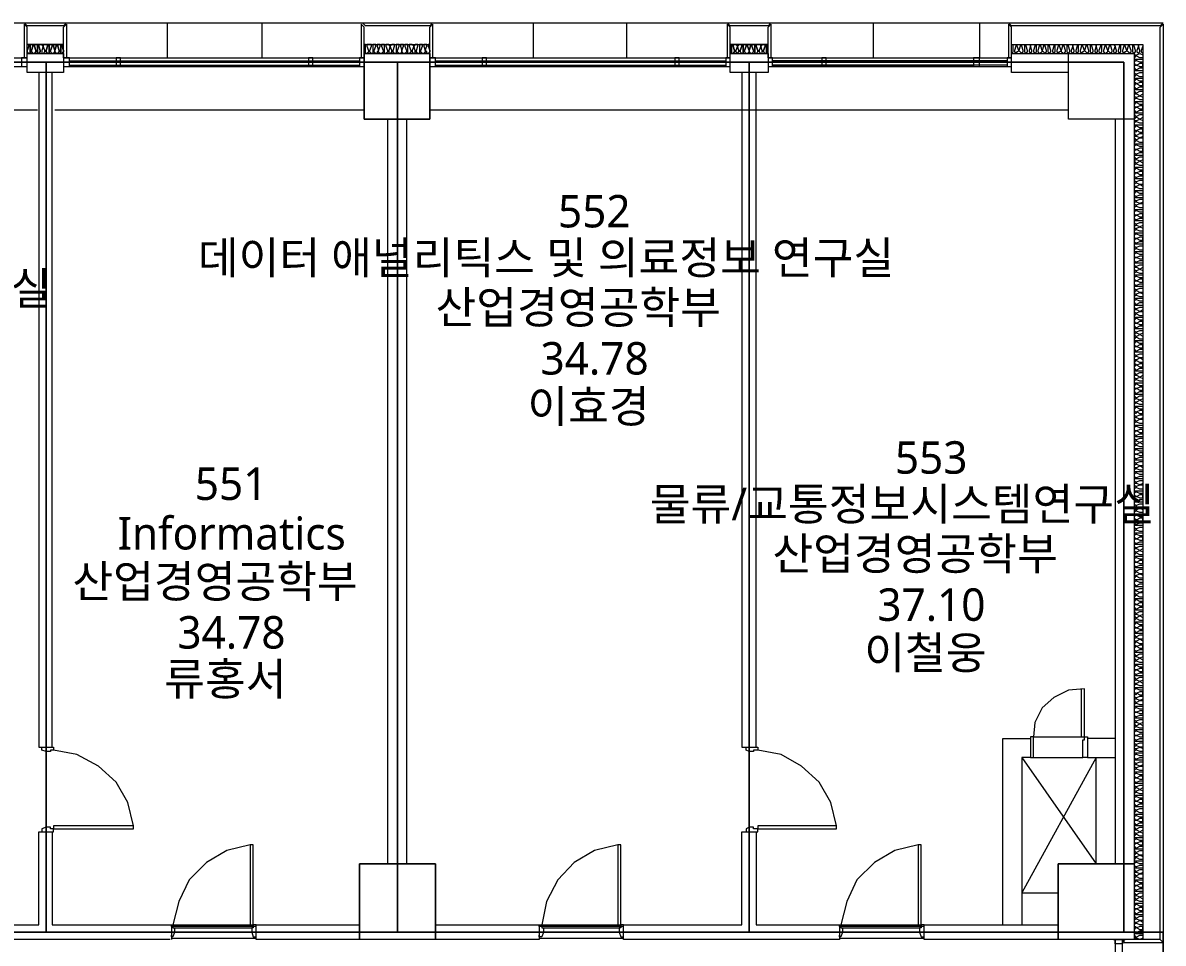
# Model space of a CAD drawing. Header units: millimetres. Extents: x -4048 to 127016, y -1911 to 106724.
# Drawn here: x 97720 to 109883, y 29569 to 39391 of the extents above; entities that cross this region are included whole.
import ezdxf

# ---------------------------------------------------------------- set-up
doc = ezdxf.new("R2010")
doc.units = ezdxf.units.MM
doc.layers.add('PDF_문자', color=7, linetype='Continuous')
doc.layers.add('PDF_형상', color=7, linetype='Continuous')
doc.styles.add('PDF 맑은 고딕', font='malgun.ttf')

msp = doc.modelspace()

# ---------------------------------------------------------------- linework, layer by layer
at = {"layer": 'PDF_형상', "lineweight": 5}
for points in [[(81328, 39391), (108841, 39391)], [(99260, 39391), (99260, 39018)], [(100271, 39391), (100271, 39018)], [(103164, 39391), (103164, 39018)], [(104159, 39391), (104159, 39018)], [(106788, 39391), (106788, 39018)], [(107923, 39391), (107923, 39018)], [(108872, 38862), (108265, 38862), (108265, 39064), (109572, 39064), (109572, 29608), (107332, 29608), (107332, 29764), (108763, 29764)], [(108265, 39158), (109665, 39158), (109665, 29608)], [(108265, 39064), (108281, 39080), (108281, 39095), (108281, 39142), (108281, 39158), (108296, 39158), (108312, 39158), (108312, 39142), (108296, 39095), (108296, 39080), (108312, 39064), (108327, 39080), (108343, 39095), (108327, 39142), (108327, 39158), (108343, 39158), (108359, 39158), (108359, 39142), (108343, 39095), (108359, 39080), (108374, 39064), (108390, 39080), (108390, 39095), (108374, 39142), (108374, 39158), (108390, 39158), (108405, 39158), (108405, 39142), (108405, 39095), (108405, 39080), (108421, 39064), (108436, 39080), (108436, 39095), (108421, 39142), (108421, 39158), (108436, 39158), (108452, 39158), (108467, 39158), (108467, 39142), (108467, 39158), (108483, 39158), (108499, 39158), (108514, 39158), (108514, 39142), (108499, 39095), (108499, 39080), (108514, 39064), (108530, 39080), (108530, 39095), (108530, 39142), (108530, 39158), (108545, 39158), (108561, 39158), (108561, 39142), (108545, 39095), (108545, 39080), (108561, 39064), (108592, 39080), (108592, 39095), (108576, 39142), (108576, 39158), (108592, 39158), (108607, 39158), (108607, 39142), (108592, 39095), (108607, 39080), (108623, 39064), (108638, 39080), (108638, 39095), (108623, 39142), (108623, 39158), (108638, 39158), (108654, 39158), (108654, 39142), (108654, 39095), (108654, 39080), (108670, 39064), (108685, 39080), (108685, 39095), (108670, 39142), (108670, 39158), (108685, 39158), (108701, 39158), (108716, 39158), (108716, 39142), (108701, 39095), (108701, 39080), (108716, 39064), (108732, 39080), (108732, 39095), (108732, 39142), (108732, 39158), (108747, 39158), (108763, 39158), (108763, 39142), (108747, 39095), (108747, 39080), (108763, 39064), (108778, 39080), (108794, 39095), (108778, 39142), (108778, 39158), (108794, 39158), (108810, 39158), (108810, 39142), (108794, 39095), (108794, 39080), (108825, 39064), (108841, 39080), (108841, 39095), (108825, 39142), (108825, 39158), (108841, 39158), (108856, 39158), (108856, 39142), (108856, 39095), (108856, 39080), (108872, 39064), (108887, 39080), (108887, 39095), (108872, 39142), (108872, 39158), (108887, 39158), (108903, 39158), (108918, 39158), (108918, 39142), (108918, 39158), (108934, 39158), (108950, 39158), (108965, 39158), (108965, 39142), (108950, 39095), (108950, 39080), (108965, 39064), (108981, 39080), (108981, 39095), (108981, 39142), (108981, 39158), (108996, 39158), (109012, 39158), (109012, 39142), (108996, 39095), (108996, 39080), (109012, 39064), (109027, 39080), (109043, 39095), (109027, 39142), (109027, 39158), (109043, 39158), (109058, 39158), (109058, 39142), (109043, 39095), (109058, 39080), (109074, 39064), (109090, 39080), (109090, 39095), (109074, 39142), (109074, 39158), (109090, 39158), (109105, 39158), (109105, 39142), (109105, 39095), (109105, 39080), (109121, 39064), (109136, 39080), (109136, 39095), (109121, 39142), (109121, 39158), (109136, 39158), (109152, 39158), (109167, 39158), (109167, 39142), (109167, 39158), (109183, 39158), (109198, 39158), (109214, 39158), (109214, 39142), (109198, 39095), (109198, 39080), (109214, 39064), (109229, 39080), (109229, 39095), (109229, 39142), (109229, 39158), (109245, 39158), (109261, 39158), (109261, 39142), (109245, 39095), (109245, 39080), (109261, 39064), (109292, 39080), (109292, 39095), (109276, 39142), (109276, 39158), (109292, 39158), (109307, 39158), (109307, 39142), (109292, 39095), (109307, 39080), (109323, 39064), (109338, 39080), (109338, 39095), (109323, 39142), (109323, 39158), (109338, 39158), (109354, 39158), (109369, 39142), (109369, 39158), (109385, 39158), (109401, 39158), (109416, 39158), (109416, 39142), (109401, 39095), (109401, 39080), (109416, 39064), (109432, 39080), (109432, 39095), (109432, 39142), (109432, 39158), (109447, 39158), (109463, 39158), (109463, 39142), (109447, 39095), (109447, 39080), (109463, 39064), (109478, 39080), (109494, 39095), (109478, 39142), (109478, 39158), (109494, 39158), (109509, 39158), (109509, 39142), (109494, 39095), (109509, 39080), (109525, 39064), (109541, 39080), (109541, 39095), (109525, 39142), (109525, 39158), (109541, 39158), (109556, 39158), (109556, 39142), (109556, 39095), (109556, 39080), (109572, 39064), (109587, 39080), (109587, 39095), (109572, 39142), (109572, 39158), (109587, 39158), (109603, 39158), (109618, 39158), (109618, 39142), (109618, 39158), (109634, 39158), (109649, 39158), (109665, 39158), (109665, 39142), (109649, 39095), (109649, 39080), (109665, 39064)], [(109572, 39064), (109572, 39049), (109603, 39049), (109634, 39064), (109665, 39049), (109665, 39033), (109665, 39018), (109634, 39018), (109603, 39033), (109587, 39033), (109572, 39018), (109572, 39002), (109587, 39002), (109603, 39002), (109634, 39002), (109665, 39002), (109665, 38986), (109665, 38971), (109634, 38971), (109603, 38986), (109587, 38986), (109572, 38971), (109572, 38955), (109587, 38940), (109603, 38940), (109587, 38940), (109572, 38924), (109572, 38909), (109587, 38893), (109603, 38893), (109634, 38909), (109665, 38909), (109665, 38893), (109665, 38878), (109634, 38878), (109603, 38878), (109587, 38878), (109572, 38878), (109572, 38862), (109587, 38846), (109603, 38846), (109634, 38862), (109665, 38862), (109665, 38846), (109665, 38815), (109634, 38815), (109603, 38831), (109587, 38831), (109572, 38815), (109572, 38800), (109587, 38800), (109603, 38800), (109634, 38800), (109665, 38800), (109665, 38784), (109665, 38769), (109634, 38769), (109603, 38784), (109587, 38784), (109572, 38769), (109572, 38753), (109587, 38753), (109603, 38738), (109587, 38738), (109572, 38722), (109572, 38706), (109587, 38691), (109603, 38691), (109634, 38706), (109665, 38706), (109665, 38691), (109665, 38675), (109634, 38675), (109603, 38675), (109587, 38675), (109572, 38675), (109572, 38660), (109587, 38644), (109603, 38644), (109634, 38660), (109665, 38660), (109665, 38644), (109665, 38629), (109634, 38613), (109603, 38629), (109587, 38629), (109572, 38629), (109572, 38613), (109587, 38598), (109603, 38598), (109634, 38613), (109665, 38598), (109665, 38582), (109665, 38567), (109634, 38567), (109603, 38582), (109587, 38582), (109572, 38567), (109572, 38551), (109587, 38551), (109603, 38551), (109634, 38551), (109665, 38551), (109665, 38535), (109665, 38520), (109634, 38520), (109603, 38535), (109587, 38535), (109572, 38520), (109572, 38504), (109587, 38489), (109603, 38489), (109587, 38489), (109572, 38473), (109572, 38458), (109587, 38442), (109603, 38442), (109634, 38458), (109665, 38458), (109665, 38442), (109665, 38427), (109634, 38427), (109603, 38427), (109587, 38427), (109572, 38427), (109572, 38411), (109587, 38395), (109603, 38395), (109634, 38411), (109665, 38411), (109665, 38395), (109665, 38380), (109634, 38364), (109603, 38380), (109587, 38380), (109572, 38364), (109572, 38349), (109587, 38349), (109603, 38349), (109634, 38364), (109665, 38349), (109665, 38333), (109665, 38318), (109634, 38318), (109603, 38333), (109587, 38333), (109572, 38318), (109572, 38302), (109587, 38302), (109603, 38302), (109634, 38302), (109665, 38302), (109665, 38287), (109665, 38271), (109634, 38271), (109603, 38287), (109587, 38287), (109572, 38271), (109572, 38255), (109587, 38240), (109603, 38240), (109587, 38224), (109572, 38224), (109572, 38209), (109587, 38193), (109603, 38193), (109634, 38209), (109665, 38209), (109665, 38193), (109665, 38178), (109634, 38162), (109603, 38178), (109587, 38178), (109572, 38178), (109572, 38162), (109587, 38147), (109603, 38147), (109634, 38162), (109665, 38162), (109665, 38131), (109665, 38115), (109634, 38115), (109603, 38131), (109587, 38131), (109572, 38115), (109572, 38100), (109587, 38100), (109603, 38100), (109634, 38100), (109665, 38100), (109665, 38084), (109665, 38069), (109634, 38069), (109603, 38084), (109587, 38084), (109572, 38069), (109572, 38053), (109587, 38038), (109603, 38038), (109587, 38038), (109572, 38022), (109572, 38007), (109587, 37991), (109603, 37991), (109634, 38007), (109665, 38007), (109665, 37991), (109665, 37976), (109634, 37976), (109603, 37976), (109587, 37976), (109572, 37976), (109572, 37960), (109587, 37944), (109603, 37944), (109634, 37960), (109665, 37960), (109665, 37944), (109665, 37929), (109634, 37913), (109603, 37929), (109587, 37929), (109572, 37913), (109587, 37898), (109603, 37898), (109634, 37913), (109665, 37898), (109665, 37882), (109665, 37867), (109634, 37867), (109603, 37882), (109587, 37882), (109572, 37867), (109572, 37851), (109587, 37851), (109603, 37851), (109634, 37851), (109665, 37851), (109665, 37836), (109665, 37820), (109634, 37820), (109603, 37836), (109587, 37836), (109572, 37820), (109572, 37804), (109587, 37789), (109603, 37789), (109587, 37789), (109572, 37773), (109572, 37758), (109587, 37742), (109603, 37742), (109634, 37758), (109665, 37758), (109665, 37742), (109665, 37727), (109634, 37727), (109603, 37727), (109587, 37727), (109572, 37727), (109572, 37711), (109587, 37696), (109603, 37696), (109634, 37711), (109665, 37711), (109665, 37696), (109665, 37664), (109634, 37664), (109603, 37680), (109587, 37680), (109572, 37664), (109572, 37649), (109587, 37649), (109603, 37649), (109634, 37664), (109665, 37649), (109665, 37633), (109665, 37618), (109634, 37618), (109603, 37633), (109587, 37633), (109572, 37618), (109572, 37602), (109587, 37602), (109603, 37602), (109634, 37602), (109665, 37602), (109665, 37587), (109665, 37571), (109634, 37571), (109603, 37587), (109587, 37587), (109572, 37571), (109572, 37556), (109587, 37540), (109603, 37540), (109634, 37556), (109665, 37556), (109665, 37540), (109665, 37524), (109634, 37524), (109603, 37524), (109587, 37524), (109572, 37524), (109572, 37509), (109587, 37493), (109603, 37493), (109634, 37509), (109665, 37509), (109665, 37493), (109665, 37478), (109634, 37462), (109603, 37478), (109587, 37478), (109572, 37478), (109572, 37462), (109587, 37447), (109603, 37447), (109634, 37462), (109665, 37462), (109665, 37431), (109665, 37416), (109634, 37416), (109603, 37431), (109587, 37431), (109572, 37416), (109572, 37400), (109587, 37400), (109603, 37400), (109634, 37400), (109665, 37400), (109665, 37385), (109665, 37369), (109634, 37369), (109603, 37385), (109587, 37385), (109572, 37369), (109572, 37353), (109587, 37338), (109603, 37338), (109587, 37338), (109572, 37322), (109572, 37307), (109587, 37291), (109603, 37291), (109634, 37307), (109665, 37307), (109665, 37291), (109665, 37276), (109634, 37276), (109603, 37276), (109587, 37276), (109572, 37276), (109572, 37260), (109587, 37245), (109603, 37245), (109634, 37260), (109665, 37260), (109665, 37245), (109665, 37229), (109634, 37213), (109603, 37229), (109587, 37229), (109572, 37213), (109572, 37198), (109587, 37198), (109603, 37198), (109634, 37213), (109665, 37198), (109665, 37182), (109665, 37167), (109634, 37167), (109603, 37182), (109587, 37182), (109572, 37167), (109572, 37151), (109587, 37151), (109603, 37151), (109634, 37151), (109665, 37151), (109665, 37136), (109665, 37120), (109634, 37120), (109603, 37136), (109587, 37136), (109572, 37120), (109572, 37105), (109587, 37089), (109603, 37089), (109587, 37089), (109572, 37073), (109572, 37058), (109587, 37042), (109603, 37042), (109634, 37058), (109665, 37058), (109665, 37042), (109665, 37027), (109634, 37027), (109603, 37027), (109587, 37027), (109572, 37027), (109572, 37011), (109587, 36996), (109603, 36996), (109634, 37011), (109665, 37011), (109665, 36980), (109665, 36965), (109634, 36965), (109603, 36980), (109587, 36980), (109572, 36965), (109572, 36949), (109587, 36949), (109603, 36949), (109634, 36949), (109665, 36949), (109665, 36933), (109665, 36918), (109634, 36918), (109603, 36933), (109587, 36933), (109572, 36918), (109572, 36902), (109587, 36887), (109603, 36887), (109587, 36887), (109572, 36871), (109572, 36856), (109587, 36840), (109603, 36840), (109634, 36856), (109665, 36856), (109665, 36840), (109665, 36825), (109634, 36825), (109603, 36825), (109587, 36825), (109572, 36825), (109572, 36809), (109587, 36794), (109603, 36794), (109634, 36809), (109665, 36809), (109665, 36794), (109665, 36778), (109634, 36762), (109603, 36778), (109587, 36778), (109572, 36778), (109572, 36762), (109587, 36747), (109603, 36747), (109634, 36762), (109665, 36747), (109665, 36731), (109665, 36716), (109634, 36716), (109603, 36731), (109587, 36731), (109572, 36716), (109572, 36700), (109587, 36700), (109603, 36700), (109634, 36700), (109665, 36700), (109665, 36685), (109665, 36669), (109634, 36669), (109603, 36685), (109587, 36685), (109572, 36669), (109572, 36654), (109587, 36638), (109603, 36638), (109587, 36638), (109572, 36622), (109572, 36607), (109587, 36591), (109603, 36591), (109634, 36607), (109665, 36607), (109665, 36591), (109665, 36576), (109634, 36576), (109603, 36576), (109587, 36576), (109572, 36576), (109572, 36560), (109587, 36545), (109603, 36545), (109634, 36560), (109665, 36560), (109665, 36545), (109665, 36514), (109634, 36514), (109603, 36529), (109587, 36529), (109572, 36514), (109572, 36498), (109587, 36498), (109603, 36498), (109634, 36514), (109665, 36498), (109665, 36482), (109665, 36467), (109634, 36467), (109603, 36482), (109587, 36482), (109572, 36467), (109572, 36451), (109587, 36451), (109603, 36451), (109634, 36451), (109665, 36451), (109665, 36436), (109665, 36420), (109634, 36420), (109603, 36436), (109587, 36436), (109572, 36420), (109572, 36405), (109587, 36389), (109603, 36389), (109634, 36405), (109665, 36405), (109665, 36389), (109665, 36374), (109634, 36374), (109603, 36374), (109587, 36374), (109572, 36374), (109572, 36358), (109587, 36342), (109603, 36342), (109634, 36358), (109665, 36358), (109665, 36342), (109665, 36327), (109634, 36311), (109603, 36327), (109587, 36327), (109572, 36327), (109572, 36311), (109587, 36296), (109603, 36296), (109634, 36311), (109665, 36311), (109665, 36280), (109665, 36265), (109634, 36265), (109603, 36280), (109587, 36280), (109572, 36265), (109572, 36249), (109587, 36249), (109603, 36249), (109634, 36249), (109665, 36249), (109665, 36234), (109665, 36218), (109634, 36218), (109603, 36234), (109587, 36234), (109572, 36218), (109572, 36202), (109587, 36187), (109603, 36187), (109587, 36187), (109572, 36171), (109572, 36156), (109587, 36140), (109603, 36140), (109634, 36156), (109665, 36156), (109665, 36140), (109665, 36125), (109634, 36125), (109603, 36125), (109587, 36125), (109572, 36125), (109572, 36109), (109587, 36094), (109603, 36094), (109634, 36109), (109665, 36109), (109665, 36094), (109665, 36078), (109634, 36063), (109603, 36078), (109587, 36078), (109572, 36063), (109587, 36047), (109603, 36047), (109634, 36063), (109665, 36047), (109665, 36031), (109665, 36016), (109634, 36016), (109603, 36031), (109587, 36031), (109572, 36016), (109572, 36000), (109587, 36000), (109603, 36000), (109634, 36000), (109665, 36000), (109665, 35985), (109665, 35969), (109634, 35969), (109603, 35985), (109587, 35985), (109572, 35969), (109572, 35954), (109587, 35938), (109603, 35938), (109587, 35938), (109572, 35923), (109572, 35907), (109587, 35891), (109603, 35891), (109634, 35907), (109665, 35907), (109665, 35891), (109665, 35876), (109634, 35876), (109603, 35876), (109587, 35876), (109572, 35876), (109572, 35860), (109587, 35845), (109603, 35845), (109634, 35860), (109665, 35860), (109665, 35845), (109665, 35814), (109634, 35814), (109603, 35829), (109587, 35829), (109572, 35814), (109572, 35798), (109587, 35798), (109603, 35798), (109634, 35814), (109665, 35798), (109665, 35783), (109665, 35767), (109634, 35767), (109603, 35783), (109587, 35783), (109572, 35767), (109572, 35751), (109587, 35751), (109603, 35736), (109587, 35736), (109572, 35720), (109572, 35705), (109587, 35689), (109603, 35689), (109634, 35705), (109665, 35705), (109665, 35689), (109665, 35674), (109634, 35674), (109603, 35674), (109587, 35674), (109572, 35674), (109572, 35658), (109587, 35643), (109603, 35643), (109634, 35658), (109665, 35658), (109665, 35643), (109665, 35627), (109634, 35611), (109603, 35627), (109587, 35627), (109572, 35627), (109572, 35611), (109587, 35596), (109603, 35596), (109634, 35611), (109665, 35596), (109665, 35580), (109665, 35565), (109634, 35565), (109603, 35580), (109587, 35580), (109572, 35565), (109572, 35549), (109587, 35549), (109603, 35549), (109634, 35549), (109665, 35549), (109665, 35534), (109665, 35518), (109634, 35518), (109603, 35534), (109587, 35534), (109572, 35518), (109572, 35503), (109587, 35487), (109603, 35487), (109587, 35487), (109572, 35472), (109572, 35456), (109587, 35440), (109603, 35440), (109634, 35456), (109665, 35456), (109665, 35440), (109665, 35425), (109634, 35425), (109603, 35425), (109587, 35425), (109572, 35425), (109572, 35409), (109587, 35394), (109603, 35394), (109634, 35409), (109665, 35409), (109665, 35394), (109665, 35378), (109634, 35363), (109603, 35378), (109587, 35378), (109572, 35363), (109572, 35347), (109587, 35347), (109603, 35347), (109634, 35363), (109665, 35347), (109665, 35332), (109665, 35316), (109634, 35316), (109603, 35332), (109587, 35332), (109572, 35316), (109572, 35300), (109587, 35300), (109603, 35300), (109634, 35300), (109665, 35300), (109665, 35285), (109665, 35269), (109634, 35269), (109603, 35285), (109587, 35285), (109572, 35269), (109572, 35254), (109587, 35238), (109603, 35238), (109587, 35223), (109572, 35223), (109572, 35207), (109587, 35192), (109603, 35192), (109634, 35207), (109665, 35207), (109665, 35192), (109665, 35176), (109634, 35160), (109603, 35176), (109587, 35176), (109572, 35176), (109572, 35160), (109587, 35145), (109603, 35145), (109634, 35160), (109665, 35160), (109665, 35129), (109665, 35114), (109634, 35114), (109603, 35129), (109587, 35129), (109572, 35114), (109572, 35098), (109587, 35098), (109603, 35098), (109634, 35098), (109665, 35098), (109665, 35083), (109665, 35067), (109634, 35067), (109603, 35083), (109587, 35083), (109572, 35067), (109572, 35052), (109587, 35036), (109603, 35036), (109587, 35036), (109572, 35020), (109572, 35005), (109587, 34989), (109603, 34989), (109634, 35005), (109665, 35005), (109665, 34989), (109665, 34974), (109634, 34974), (109603, 34974), (109587, 34974), (109572, 34974), (109572, 34958), (109587, 34943), (109603, 34943), (109634, 34958), (109665, 34958), (109665, 34943), (109665, 34927), (109634, 34912), (109603, 34927), (109587, 34927), (109572, 34912), (109587, 34896), (109603, 34896), (109634, 34912), (109665, 34896), (109665, 34881), (109665, 34865), (109634, 34865), (109603, 34881), (109587, 34881), (109572, 34865), (109572, 34849), (109587, 34849), (109603, 34849), (109634, 34849), (109665, 34849), (109665, 34834), (109665, 34818), (109634, 34818), (109603, 34834), (109587, 34834), (109572, 34818), (109572, 34803), (109587, 34787), (109603, 34787), (109587, 34787), (109572, 34772), (109572, 34756), (109587, 34741), (109603, 34741), (109634, 34756), (109665, 34756), (109665, 34741), (109665, 34725), (109634, 34725), (109603, 34725), (109587, 34725), (109572, 34725), (109572, 34709), (109587, 34694), (109603, 34694), (109634, 34709), (109665, 34709), (109665, 34694), (109665, 34663), (109634, 34663), (109603, 34678), (109587, 34678), (109572, 34663), (109572, 34647), (109587, 34647), (109603, 34647), (109634, 34663), (109665, 34647), (109665, 34632), (109665, 34616), (109634, 34616), (109603, 34632), (109587, 34632), (109572, 34616), (109572, 34601), (109587, 34601), (109603, 34601), (109634, 34601), (109665, 34601), (109665, 34585), (109665, 34569), (109634, 34569), (109603, 34585), (109587, 34585), (109572, 34569), (109572, 34554), (109587, 34538), (109603, 34538), (109634, 34554), (109665, 34554), (109665, 34538), (109665, 34523), (109634, 34523), (109603, 34523), (109587, 34523), (109572, 34523), (109572, 34507), (109587, 34492), (109603, 34492), (109634, 34507), (109665, 34507), (109665, 34492), (109665, 34476), (109634, 34461), (109603, 34476), (109587, 34476), (109572, 34476), (109572, 34461), (109587, 34445), (109603, 34445), (109634, 34461), (109665, 34461), (109665, 34429), (109665, 34414), (109634, 34414), (109603, 34429), (109587, 34429), (109572, 34414), (109572, 34398), (109587, 34398), (109603, 34398), (109634, 34398), (109665, 34398), (109665, 34383), (109665, 34367), (109634, 34367), (109603, 34383), (109587, 34383), (109572, 34367), (109572, 34352), (109587, 34336), (109603, 34336), (109587, 34336), (109572, 34321), (109572, 34305), (109587, 34290), (109603, 34290), (109634, 34305), (109665, 34305), (109665, 34290), (109665, 34274), (109634, 34274), (109603, 34274), (109587, 34274), (109572, 34274), (109572, 34258), (109587, 34243), (109603, 34243), (109634, 34258), (109665, 34258), (109665, 34243), (109665, 34227), (109634, 34212), (109603, 34227), (109587, 34227), (109572, 34212), (109572, 34196), (109587, 34196), (109603, 34196), (109634, 34212), (109665, 34196), (109665, 34181), (109665, 34165), (109634, 34165), (109603, 34181), (109587, 34181), (109572, 34165), (109572, 34150), (109587, 34150), (109603, 34150), (109634, 34150), (109665, 34150), (109665, 34134), (109665, 34118), (109634, 34118), (109603, 34134), (109587, 34134), (109572, 34118), (109572, 34103), (109587, 34087), (109603, 34087), (109587, 34087), (109572, 34072), (109572, 34056), (109587, 34041), (109603, 34041), (109634, 34056), (109665, 34056), (109665, 34041), (109665, 34025), (109634, 34025), (109603, 34025), (109587, 34025), (109572, 34025), (109572, 34010), (109587, 33994), (109603, 33994), (109634, 34010), (109665, 34010), (109665, 33994), (109665, 33963), (109634, 33963), (109603, 33978), (109587, 33978), (109572, 33963), (109572, 33947), (109587, 33947), (109603, 33947), (109634, 33947), (109665, 33947), (109665, 33932), (109665, 33916), (109634, 33916), (109603, 33932), (109587, 33932), (109572, 33916), (109572, 33901), (109587, 33885), (109603, 33885), (109587, 33885), (109572, 33870), (109572, 33854), (109587, 33838), (109603, 33838), (109634, 33854), (109665, 33854), (109665, 33838), (109665, 33823), (109634, 33823), (109603, 33823), (109587, 33823), (109572, 33823), (109572, 33807), (109587, 33792), (109603, 33792), (109634, 33807), (109665, 33807), (109665, 33792), (109665, 33776), (109634, 33761), (109603, 33776), (109587, 33776), (109572, 33776), (109572, 33761), (109587, 33745), (109603, 33745), (109634, 33761), (109665, 33745), (109665, 33730), (109665, 33714), (109634, 33714), (109603, 33730), (109587, 33730), (109572, 33714), (109572, 33699), (109587, 33699), (109603, 33699), (109634, 33699), (109665, 33699), (109665, 33683), (109665, 33667), (109634, 33667), (109603, 33683), (109587, 33683), (109572, 33667), (109572, 33652), (109587, 33636), (109603, 33636), (109587, 33636), (109572, 33621), (109572, 33605), (109587, 33590), (109603, 33590), (109634, 33605), (109665, 33605), (109665, 33590), (109665, 33574), (109634, 33574), (109603, 33574), (109587, 33574), (109572, 33574), (109572, 33559), (109587, 33543), (109603, 33543), (109634, 33559), (109665, 33559), (109665, 33543), (109665, 33512), (109634, 33512), (109603, 33527), (109587, 33527), (109572, 33512), (109572, 33496), (109587, 33496), (109603, 33496), (109634, 33512), (109665, 33496), (109665, 33481), (109665, 33465), (109634, 33465), (109603, 33481), (109587, 33481), (109572, 33465), (109572, 33450), (109587, 33450), (109603, 33450), (109634, 33450), (109665, 33450), (109665, 33434), (109665, 33419), (109634, 33419), (109603, 33434), (109587, 33434), (109572, 33419), (109572, 33403), (109587, 33387), (109603, 33387), (109634, 33403), (109665, 33403), (109665, 33387), (109665, 33372), (109634, 33372), (109603, 33372), (109587, 33372), (109572, 33372), (109572, 33356), (109587, 33341), (109603, 33341), (109634, 33356), (109665, 33356), (109665, 33341), (109665, 33325), (109634, 33310), (109603, 33325), (109587, 33325), (109572, 33325), (109572, 33310), (109587, 33294), (109603, 33294), (109634, 33310), (109665, 33310), (109665, 33279), (109665, 33263), (109634, 33263), (109603, 33279), (109587, 33279), (109572, 33263), (109572, 33247), (109587, 33247), (109603, 33247), (109634, 33247), (109665, 33247), (109665, 33232), (109665, 33216), (109634, 33216), (109603, 33232), (109587, 33232), (109572, 33216), (109572, 33201), (109587, 33185), (109603, 33185), (109587, 33185), (109572, 33170), (109572, 33154), (109587, 33139), (109603, 33139), (109634, 33154), (109665, 33154), (109665, 33139), (109665, 33123), (109634, 33123), (109603, 33123), (109587, 33123), (109572, 33123), (109572, 33108), (109587, 33092), (109603, 33092), (109634, 33108), (109665, 33108), (109665, 33092), (109665, 33076), (109634, 33061), (109603, 33076), (109587, 33076), (109572, 33061), (109587, 33045), (109603, 33045), (109634, 33061), (109665, 33045), (109665, 33030), (109665, 33014), (109634, 33014), (109603, 33030), (109587, 33030), (109572, 33014), (109572, 32999), (109587, 32999), (109603, 32999), (109634, 32999), (109665, 32999), (109665, 32983), (109665, 32968), (109634, 32968), (109603, 32983), (109587, 32983), (109572, 32968), (109572, 32952), (109587, 32936), (109603, 32936), (109587, 32936), (109572, 32921), (109572, 32905), (109587, 32890), (109603, 32890), (109634, 32905), (109665, 32905), (109665, 32890), (109665, 32874), (109634, 32874), (109603, 32874), (109587, 32874), (109572, 32874), (109572, 32859), (109587, 32843), (109603, 32843), (109634, 32859), (109665, 32859), (109665, 32843), (109665, 32812), (109634, 32812), (109603, 32828), (109587, 32828), (109572, 32812), (109572, 32796), (109587, 32796), (109603, 32796), (109634, 32812), (109665, 32796), (109665, 32781), (109665, 32765), (109634, 32765), (109603, 32781), (109587, 32781), (109572, 32765), (109572, 32750), (109587, 32750), (109603, 32734), (109587, 32734), (109572, 32719), (109572, 32703), (109587, 32688), (109603, 32688), (109634, 32703), (109665, 32703), (109665, 32688), (109665, 32672), (109634, 32672), (109603, 32672), (109587, 32672), (109572, 32672), (109572, 32656), (109587, 32641), (109603, 32641), (109634, 32656), (109665, 32656), (109665, 32641), (109665, 32625), (109634, 32610), (109603, 32625), (109587, 32625), (109572, 32625), (109572, 32610), (109587, 32594), (109603, 32594), (109634, 32610), (109665, 32594), (109665, 32579), (109665, 32563), (109634, 32563), (109603, 32579), (109587, 32579), (109572, 32563), (109572, 32548), (109587, 32548), (109603, 32548), (109634, 32548), (109665, 32548), (109665, 32532), (109665, 32516), (109634, 32516), (109603, 32532), (109587, 32532), (109572, 32516), (109572, 32501), (109587, 32485), (109603, 32485), (109587, 32485), (109572, 32470), (109572, 32454), (109587, 32439), (109603, 32439), (109634, 32454), (109665, 32454), (109665, 32439), (109665, 32423), (109634, 32423), (109603, 32423), (109587, 32423), (109572, 32423), (109572, 32408), (109587, 32392), (109603, 32392), (109634, 32408), (109665, 32408), (109665, 32392), (109665, 32377), (109634, 32361), (109603, 32377), (109587, 32377), (109572, 32361), (109572, 32345), (109587, 32345), (109603, 32345), (109634, 32361), (109665, 32345), (109665, 32330), (109665, 32314), (109634, 32314), (109603, 32330), (109587, 32330), (109572, 32314), (109572, 32299), (109587, 32299), (109603, 32299), (109634, 32299), (109665, 32299), (109665, 32283), (109665, 32268), (109634, 32268), (109603, 32283), (109587, 32283), (109572, 32268), (109572, 32252), (109587, 32237), (109603, 32237), (109587, 32221), (109572, 32221), (109572, 32205), (109587, 32190), (109603, 32190), (109634, 32205), (109665, 32205), (109665, 32190), (109665, 32174), (109634, 32159), (109603, 32174), (109587, 32174), (109572, 32174), (109572, 32159), (109587, 32143), (109603, 32143), (109634, 32159), (109665, 32159), (109665, 32128), (109665, 32112), (109634, 32112), (109603, 32128), (109587, 32128), (109572, 32112), (109572, 32097), (109587, 32097), (109603, 32097), (109634, 32097), (109665, 32097), (109665, 32081), (109665, 32065), (109634, 32065), (109603, 32081), (109587, 32081), (109572, 32065), (109572, 32050), (109587, 32034), (109603, 32034), (109587, 32034), (109572, 32019), (109572, 32003), (109587, 31988), (109603, 31988), (109634, 32003), (109665, 32003), (109665, 31988), (109665, 31972), (109634, 31972), (109603, 31972), (109587, 31972), (109572, 31972), (109572, 31957), (109587, 31941), (109603, 31941), (109634, 31957), (109665, 31957), (109665, 31941), (109665, 31925), (109634, 31910), (109603, 31925), (109587, 31925), (109572, 31910), (109587, 31894), (109603, 31894), (109634, 31910), (109665, 31894), (109665, 31879), (109665, 31863), (109634, 31863), (109603, 31879), (109587, 31879), (109572, 31863), (109572, 31848), (109587, 31848), (109603, 31848), (109634, 31848), (109665, 31848), (109665, 31832), (109665, 31817), (109634, 31817), (109603, 31832), (109587, 31832), (109572, 31817), (109572, 31801), (109587, 31786), (109603, 31786), (109587, 31786), (109572, 31770), (109572, 31754), (109587, 31739), (109603, 31739), (109634, 31754), (109665, 31754), (109665, 31739), (109665, 31723), (109634, 31723), (109603, 31723), (109587, 31723), (109572, 31723), (109572, 31708), (109587, 31692), (109603, 31692), (109634, 31708), (109665, 31708), (109665, 31692), (109665, 31661), (109634, 31661), (109603, 31677), (109587, 31677), (109572, 31661), (109572, 31646), (109587, 31646), (109603, 31646), (109634, 31661), (109665, 31646), (109665, 31630), (109665, 31614), (109634, 31614), (109603, 31630), (109587, 31630), (109572, 31614), (109572, 31599), (109587, 31599), (109603, 31599), (109634, 31599), (109665, 31599), (109665, 31583), (109665, 31568), (109634, 31568), (109603, 31583), (109587, 31583), (109572, 31568), (109572, 31552), (109587, 31537), (109603, 31537), (109634, 31552), (109665, 31552), (109665, 31537), (109665, 31521), (109634, 31521), (109603, 31521), (109587, 31521), (109572, 31521), (109572, 31506), (109587, 31490), (109603, 31490), (109634, 31506), (109665, 31506), (109665, 31490), (109665, 31474), (109634, 31459), (109603, 31474), (109587, 31474), (109572, 31474), (109572, 31459), (109587, 31443), (109603, 31443), (109634, 31459), (109665, 31459), (109665, 31428), (109665, 31412), (109634, 31412), (109603, 31428), (109587, 31428), (109572, 31412), (109572, 31397), (109587, 31397), (109603, 31397), (109634, 31397), (109665, 31397), (109665, 31381), (109665, 31366), (109634, 31366), (109603, 31381), (109587, 31381), (109572, 31366), (109572, 31350), (109587, 31334), (109603, 31334), (109587, 31334), (109572, 31319), (109572, 31303), (109587, 31288), (109603, 31288), (109634, 31303), (109665, 31303), (109665, 31288), (109665, 31272), (109634, 31272), (109603, 31272), (109587, 31272), (109572, 31272), (109572, 31257), (109587, 31241), (109603, 31241), (109634, 31257), (109665, 31257), (109665, 31241), (109665, 31226), (109634, 31210), (109603, 31226), (109587, 31226), (109572, 31210), (109572, 31195), (109587, 31195), (109603, 31195), (109634, 31210), (109665, 31195), (109665, 31179), (109665, 31163), (109634, 31163), (109603, 31179), (109587, 31179), (109572, 31163), (109572, 31148), (109587, 31148), (109603, 31148), (109634, 31148), (109665, 31148), (109665, 31132), (109665, 31117), (109634, 31117), (109603, 31132), (109587, 31132), (109572, 31117), (109572, 31101), (109587, 31086), (109603, 31086), (109587, 31086), (109572, 31070), (109572, 31055), (109587, 31039), (109603, 31039), (109634, 31055), (109665, 31055), (109665, 31039), (109665, 31023), (109634, 31023), (109603, 31023), (109587, 31023), (109572, 31023), (109572, 31008), (109587, 30992), (109603, 30992), (109634, 31008), (109665, 31008), (109665, 30992), (109665, 30961), (109634, 30961), (109603, 30977), (109587, 30977), (109572, 30961), (109572, 30946), (109587, 30946), (109603, 30946), (109634, 30946), (109665, 30946), (109665, 30930), (109665, 30915), (109634, 30915), (109603, 30930), (109587, 30930), (109572, 30915), (109572, 30899), (109587, 30883), (109603, 30883), (109587, 30883), (109572, 30868), (109572, 30852), (109587, 30837), (109603, 30837), (109634, 30852), (109665, 30852), (109665, 30837), (109665, 30821), (109634, 30821), (109603, 30821), (109587, 30821), (109572, 30821), (109572, 30806), (109587, 30790), (109603, 30790), (109634, 30806), (109665, 30806), (109665, 30790), (109665, 30775), (109634, 30759), (109603, 30775), (109587, 30775), (109572, 30775), (109572, 30759), (109587, 30743), (109603, 30743), (109634, 30759), (109665, 30743), (109665, 30728), (109665, 30712), (109634, 30712), (109603, 30728), (109587, 30728), (109572, 30712), (109572, 30697), (109587, 30697), (109603, 30697), (109634, 30697), (109665, 30697), (109665, 30681), (109665, 30666), (109634, 30666), (109603, 30681), (109587, 30681), (109572, 30666), (109572, 30650), (109587, 30635), (109603, 30635), (109587, 30635), (109572, 30619), (109572, 30604), (109587, 30588), (109603, 30588), (109634, 30604), (109665, 30604), (109665, 30588), (109665, 30572), (109634, 30572), (109603, 30572), (109587, 30572), (109572, 30572), (109572, 30557), (109587, 30541), (109603, 30541), (109634, 30557), (109665, 30557), (109665, 30541), (109665, 30510), (109634, 30510), (109603, 30526), (109587, 30526), (109572, 30510), (109572, 30495), (109587, 30495), (109603, 30495), (109634, 30510), (109665, 30495), (109665, 30479), (109665, 30464), (109634, 30464), (109603, 30479), (109587, 30479), (109572, 30464), (109572, 30448), (109587, 30448), (109603, 30448), (109634, 30448), (109665, 30448), (109665, 30432), (109665, 30417), (109634, 30417), (109603, 30432), (109587, 30432), (109572, 30417), (109572, 30401), (109587, 30386), (109603, 30386), (109634, 30401), (109665, 30401), (109665, 30386), (109665, 30370), (109634, 30370), (109603, 30370), (109587, 30370), (109572, 30370), (109572, 30355), (109587, 30339), (109603, 30339), (109634, 30355), (109665, 30355), (109665, 30339), (109665, 30324), (109634, 30308), (109603, 30324), (109587, 30324), (109572, 30324), (109572, 30308), (109587, 30292), (109603, 30292), (109634, 30308), (109665, 30308), (109665, 30277), (109665, 30261), (109634, 30261), (109603, 30277), (109587, 30277), (109572, 30261), (109572, 30246), (109587, 30246), (109603, 30246), (109634, 30246), (109665, 30246), (109665, 30230), (109665, 30215), (109634, 30215), (109603, 30230), (109587, 30230), (109572, 30215), (109572, 30199), (109587, 30184), (109603, 30184), (109587, 30184), (109572, 30168), (109572, 30152), (109587, 30137), (109603, 30137), (109634, 30152), (109665, 30152), (109665, 30137), (109665, 30121), (109634, 30121), (109603, 30121), (109587, 30121), (109572, 30121), (109572, 30106), (109587, 30090), (109603, 30090), (109634, 30106), (109665, 30106), (109665, 30090), (109665, 30075), (109634, 30059), (109603, 30075), (109587, 30075), (109572, 30059), (109587, 30044), (109603, 30044), (109634, 30059), (109665, 30044), (109665, 30028), (109665, 30013), (109634, 30013), (109603, 30028), (109587, 30028), (109572, 30013), (109572, 29997), (109587, 29997), (109603, 29997), (109634, 29997), (109665, 29997), (109665, 29981), (109665, 29966), (109634, 29966), (109603, 29981), (109587, 29981), (109572, 29966), (109572, 29950), (109587, 29935), (109603, 29935), (109587, 29935), (109572, 29919), (109572, 29904), (109587, 29888), (109603, 29888), (109634, 29904), (109665, 29904), (109665, 29888), (109665, 29873), (109634, 29873), (109603, 29873), (109587, 29873), (109572, 29873), (109572, 29857), (109587, 29841), (109603, 29841), (109634, 29857), (109665, 29857), (109665, 29841), (109665, 29810), (109634, 29810), (109603, 29826), (109587, 29826), (109572, 29810), (109572, 29795), (109587, 29795), (109603, 29795), (109634, 29810), (109665, 29795), (109665, 29779), (109665, 29764), (109634, 29764), (109603, 29779), (109587, 29779), (109572, 29764), (109572, 29748), (109587, 29748), (109603, 29733), (109587, 29733), (109572, 29717), (109572, 29701), (109587, 29686), (109603, 29686), (109634, 29701), (109665, 29701), (109665, 29686), (109665, 29670), (109634, 29670), (109603, 29670), (109587, 29670), (109572, 29670), (109572, 29655), (109587, 29639), (109603, 29639), (109634, 29655), (109665, 29655), (109665, 29639), (109665, 29624), (109634, 29608), (109603, 29624), (109572, 29624), (109572, 29608)], [(79306, 38971), (82961, 38971), (86460, 38971), (90457, 38971), (94206, 38971), (97969, 38971), (101718, 38971), (105466, 38971), (109463, 38971), (109463, 29686), (109883, 29686), (109883, 24476), (109883, 20448), (105466, 20448), (101718, 20448), (97969, 20448), (94206, 20448), (90457, 20448), (86709, 20448), (82961, 20448), (79197, 20448)], [(94563, 39018), (97767, 39018)], [(94563, 38924), (97767, 38924)], [(98156, 39018), (101360, 39018)], [(98156, 38924), (101360, 38924)], [(98218, 38986), (101313, 38986)], [(98218, 38940), (101313, 38940)], [(102060, 39018), (105264, 39018)], [(102060, 38924), (105264, 38924)], [(102122, 38986), (105217, 38986)], [(102122, 38940), (105217, 38940)], [(105668, 39018), (108265, 39018)], [(105668, 38924), (108265, 38924)], [(108219, 38986), (105715, 38986), (107861, 38986)], [(108219, 38940), (105715, 38940), (107861, 38940)], [(97892, 38862), (97892, 31661), (98032, 31661), (98032, 38862)], [(105388, 38862), (105388, 31661), (105543, 31661), (105543, 38862)], [(97876, 38458), (94563, 38458)], [(101360, 38458), (98063, 38458)], [(108872, 38458), (102060, 38458)], [(101609, 38364), (101609, 30417)], [(101811, 38364), (101811, 30417)], [(109369, 38364), (109369, 30417)], [(108499, 31552), (108499, 31739), (108499, 31770), (109043, 31770), (109043, 32283), (108872, 32268), (108716, 32190), (108592, 32081), (108514, 31925), (108499, 31770), (108467, 31770), (108467, 31552), (108374, 31552), (108374, 29764)], [(109012, 31770), (109012, 32283)], [(108172, 29764), (108172, 31754), (108467, 31754), (108467, 31552), (108499, 31552), (109027, 31552)], [(109369, 31754), (109074, 31754), (109074, 31552), (109027, 31552), (109027, 31739), (109043, 31739), (109043, 31770), (109074, 31770), (109074, 31552), (109369, 31552)], [(98032, 31661), (98047, 31661), (98047, 31630), (98016, 31630), (98016, 31614), (97969, 31614), (97923, 31630), (97923, 31661), (97938, 31661)], [(98902, 30821), (98840, 31070), (98716, 31288), (98529, 31459), (98296, 31583), (98047, 31630)], [(105528, 31661), (105559, 31661), (105559, 31630), (105512, 31630), (105512, 31614), (105466, 31614), (105435, 31630), (105435, 31661), (105450, 31661)], [(106399, 30821), (106337, 31070), (106212, 31288), (106026, 31459), (105808, 31583), (105559, 31630)], [(108374, 31552), (109167, 30417), (109167, 31552), (108374, 30106), (108763, 30106)], [(79197, 27306), (82961, 27306), (86709, 27306), (90457, 27306), (94206, 27306), (97969, 27306), (101718, 27306), (105466, 27306), (105466, 20448), (109883, 20448), (109883, 29686), (105466, 29686), (101718, 29686), (97969, 29686), (94206, 29686), (90457, 29686), (86460, 29686), (84158, 29686), (84158, 30868), (82961, 30868), (79197, 30868)], [(98032, 30759), (98047, 30759), (98047, 30790), (98016, 30790), (98016, 30806), (97969, 30806), (97923, 30790), (97923, 30759), (97938, 30759)], [(105528, 30759), (105559, 30759), (105559, 30790), (105512, 30790), (105512, 30806), (105466, 30806), (105435, 30790), (105435, 30759), (105450, 30759)], [(99291, 29608), (96632, 29608), (96632, 29764), (97892, 29764), (97892, 30759), (98032, 30759), (98032, 29764), (99307, 29764), (99307, 29608)], [(100147, 30619), (99898, 30557), (99680, 30432), (99493, 30246), (99385, 30013), (99322, 29764), (100147, 29764)], [(104066, 30619), (103817, 30557), (103599, 30432), (103428, 30246), (103304, 30013), (103257, 29764), (104066, 29764)], [(107270, 30619), (107021, 30557), (106803, 30432), (106617, 30246), (106508, 30013), (106446, 29764), (107270, 29764)], [(102122, 29608), (102122, 30417), (101313, 30417), (101313, 29608)], [(109572, 30417), (108763, 30417), (108763, 29608)], [(99307, 29748), (99307, 29764), (99322, 29764), (99322, 29733), (99338, 29733), (99338, 29686), (99322, 29639), (99307, 29639), (99307, 29655)], [(99338, 29733), (100162, 29733)], [(100209, 29748), (100209, 29764), (100178, 29764), (100178, 29733), (100162, 29733), (100162, 29686), (100178, 29639), (100209, 29639), (100209, 29655)], [(102122, 29764), (103226, 29764), (103226, 29608), (100209, 29608), (100209, 29764), (101313, 29764)], [(103226, 29748), (103226, 29764), (103257, 29764), (103257, 29733), (103273, 29733), (103273, 29686), (103257, 29639), (103226, 29639), (103226, 29655)], [(103273, 29733), (104082, 29733)], [(104128, 29748), (104128, 29764), (104097, 29764), (104097, 29733), (104082, 29733), (104082, 29686), (104097, 29639), (104128, 29639), (104128, 29655)], [(106430, 29748), (106430, 29764), (106446, 29764), (106446, 29733), (106461, 29733), (106461, 29686), (106446, 29639), (106430, 29639), (106430, 29655)], [(106461, 29733), (107285, 29733)], [(107332, 29748), (107332, 29764), (107301, 29764), (107301, 29733), (107285, 29733), (107285, 29686), (107301, 29639), (107332, 29639), (107332, 29655)], [(109354, 29608), (109369, 29608), (109369, 27804)], [(109447, 27804), (109447, 29608)], [(109463, 29608), (109478, 29608)], [(109883, 27820), (109883, 29577)]]:
    msp.add_lwpolyline(points, dxfattribs=at)
for points in [[(97767, 39360), (97736, 39391), (98187, 39391), (98156, 39360)], [(97767, 39344), (97736, 39375), (97736, 39018), (97767, 39018)], [(98156, 39344), (98187, 39375), (98187, 39018), (98156, 39018)], [(101360, 39344), (101329, 39375), (101329, 39018), (101360, 39018)], [(101375, 39360), (101344, 39391), (102091, 39391), (102060, 39360)], [(102060, 39344), (102091, 39375), (102091, 39018), (102060, 39018)], [(105264, 39360), (105232, 39391), (105699, 39391), (105668, 39360)], [(105264, 39344), (105232, 39375), (105232, 39018), (105264, 39018)], [(105668, 39344), (105699, 39375), (105699, 39018), (105668, 39018)], [(105668, 39344), (105699, 39375), (105699, 39018), (105668, 39018)], [(108265, 39360), (108234, 39391), (109883, 39391), (109852, 39360)], [(108265, 39344), (108234, 39375), (108234, 39018), (108265, 39018)], [(109852, 39344), (109883, 39375), (109883, 29577), (109852, 29608)], [(98156, 39158), (97767, 39158)], [(98140, 39142), (98140, 39158), (98156, 39158), (98140, 39158), (98140, 39142), (98156, 39095), (98156, 39080), (98140, 39064), (98125, 39064), (98125, 39080), (98125, 39095), (98125, 39142), (98125, 39158), (98109, 39158), (98094, 39158), (98094, 39142), (98109, 39095), (98109, 39080), (98094, 39064), (98078, 39064), (98063, 39080), (98063, 39095), (98078, 39142), (98078, 39158), (98063, 39158), (98047, 39158), (98047, 39142), (98063, 39095), (98063, 39080), (98047, 39064), (98032, 39064), (98016, 39080), (98016, 39095), (98032, 39142), (98032, 39158), (98016, 39158), (98000, 39158), (98000, 39142), (98000, 39095), (98000, 39080), (98000, 39064), (97985, 39064), (97969, 39080), (97969, 39095), (97985, 39142), (97985, 39158), (97969, 39158), (97938, 39158), (97938, 39142), (97923, 39158), (97907, 39158), (97892, 39158), (97892, 39142), (97907, 39095), (97907, 39080), (97892, 39064), (97876, 39064), (97876, 39080), (97876, 39095), (97876, 39142), (97876, 39158), (97860, 39158), (97845, 39158), (97845, 39142), (97860, 39095), (97860, 39080), (97845, 39064), (97829, 39064), (97814, 39080), (97814, 39095), (97829, 39142), (97829, 39158), (97814, 39158), (97798, 39158), (97798, 39142), (97798, 39095), (97798, 39080), (97798, 39064), (97783, 39064), (97767, 39080), (97767, 39095), (97783, 39142), (97783, 39158), (97767, 39158), (97783, 39158), (97783, 39142), (97767, 39095), (97767, 39080), (97783, 39064), (97798, 39064), (97798, 39080), (97798, 39095), (97798, 39142), (97798, 39158), (97814, 39158), (97829, 39158), (97829, 39142), (97814, 39095), (97814, 39080), (97829, 39064), (97845, 39064), (97860, 39080), (97860, 39095), (97845, 39142), (97845, 39158), (97860, 39158), (97876, 39158), (97876, 39142), (97876, 39095), (97876, 39080), (97876, 39064), (97892, 39064), (97907, 39080), (97907, 39095), (97892, 39142), (97892, 39158), (97907, 39158), (97923, 39158), (97938, 39142), (97938, 39158), (97969, 39158), (97985, 39158), (97985, 39142), (97969, 39095), (97969, 39080), (97985, 39064), (98000, 39064), (98000, 39080), (98000, 39095), (98000, 39142), (98000, 39158), (98016, 39158), (98032, 39158), (98032, 39142), (98016, 39095), (98016, 39080), (98032, 39064), (98047, 39064), (98063, 39080), (98063, 39095), (98047, 39142), (98047, 39158), (98063, 39158), (98078, 39158), (98078, 39142), (98063, 39095), (98063, 39080), (98078, 39064), (98094, 39064), (98109, 39080), (98109, 39095), (98094, 39142), (98094, 39158), (98109, 39158), (98125, 39158), (98125, 39142), (98125, 39095), (98125, 39080), (98125, 39064), (98140, 39064), (98156, 39080), (98156, 39095)], [(97767, 38862), (97767, 39064), (98156, 39064), (98156, 38862)], [(97938, 39142), (97923, 39095), (97923, 39080), (97923, 39064), (97938, 39064), (97954, 39080), (97954, 39095)], [(97938, 39142), (97923, 39095), (97923, 39080), (97923, 39064), (97938, 39064), (97954, 39080), (97954, 39095)], [(102044, 39142), (102060, 39095), (102060, 39080), (102044, 39064), (102029, 39064), (102029, 39080), (102013, 39095), (102029, 39142), (102029, 39158), (102013, 39158), (101997, 39158), (101997, 39142), (102013, 39095), (102013, 39080), (101997, 39064), (101982, 39064), (101966, 39080), (101966, 39095), (101982, 39142), (101982, 39158), (101966, 39158), (101951, 39158), (101951, 39142), (101951, 39095), (101951, 39080), (101951, 39064), (101935, 39064), (101920, 39080), (101920, 39095), (101935, 39142), (101935, 39158), (101920, 39158), (101904, 39158), (101889, 39142), (101873, 39158), (101857, 39158), (101842, 39158), (101842, 39142), (101857, 39095), (101857, 39080), (101842, 39064), (101826, 39064), (101826, 39080), (101826, 39095), (101826, 39142), (101826, 39158), (101811, 39158), (101795, 39158), (101795, 39142), (101811, 39095), (101811, 39080), (101795, 39064), (101780, 39064), (101764, 39080), (101764, 39095), (101780, 39142), (101780, 39158), (101764, 39158), (101749, 39158), (101749, 39142), (101764, 39095), (101764, 39080), (101749, 39064), (101733, 39064), (101718, 39080), (101718, 39095), (101733, 39142), (101733, 39158), (101718, 39158), (101702, 39158), (101702, 39142), (101702, 39095), (101702, 39080), (101702, 39064), (101686, 39064), (101671, 39080), (101671, 39095), (101686, 39142), (101686, 39158), (101671, 39158), (101655, 39158), (101640, 39142), (101624, 39158), (101609, 39158), (101593, 39158), (101593, 39142), (101609, 39095), (101609, 39080), (101593, 39064), (101578, 39064), (101578, 39080), (101578, 39095), (101578, 39142), (101578, 39158), (101562, 39158), (101546, 39158), (101546, 39142), (101562, 39095), (101562, 39080), (101546, 39064), (101531, 39064), (101515, 39080), (101515, 39095), (101531, 39142), (101531, 39158), (101515, 39158), (101500, 39158), (101500, 39142), (101515, 39095), (101500, 39080), (101500, 39064), (101484, 39064), (101469, 39080), (101469, 39095), (101484, 39142), (101484, 39158), (101469, 39158), (101453, 39158), (101453, 39142), (101453, 39095), (101453, 39080), (101453, 39064), (101438, 39064), (101422, 39080), (101422, 39095), (101438, 39142), (101438, 39158), (101406, 39158), (101391, 39158), (101391, 39142), (101406, 39095), (101406, 39080), (101391, 39064), (101375, 39064), (101375, 39080), (101375, 39095), (101375, 39142), (101375, 39158), (101360, 39158), (102060, 39158), (102044, 39158)], [(102060, 39064), (101360, 39064), (101360, 38364), (102060, 38364)], [(101360, 38364), (101360, 39064), (102060, 39064), (102060, 38364)], [(101640, 39142), (101624, 39095), (101624, 39080), (101624, 39064), (101640, 39064), (101655, 39080), (101655, 39095)], [(101889, 39142), (101873, 39095), (101873, 39080), (101889, 39064), (101904, 39064), (101904, 39080), (101904, 39095)], [(105668, 39158), (105264, 39158)], [(105652, 39142), (105652, 39158), (105668, 39158), (105652, 39158), (105652, 39142), (105652, 39095), (105652, 39080), (105652, 39064), (105637, 39064), (105621, 39080), (105621, 39095), (105637, 39142), (105637, 39158), (105621, 39158), (105606, 39158), (105590, 39142), (105590, 39158), (105559, 39158), (105543, 39158), (105543, 39142), (105559, 39095), (105559, 39080), (105543, 39064), (105528, 39064), (105528, 39080), (105528, 39095), (105528, 39142), (105528, 39158), (105512, 39158), (105497, 39158), (105497, 39142), (105512, 39095), (105512, 39080), (105497, 39064), (105481, 39064), (105466, 39080), (105466, 39095), (105481, 39142), (105481, 39158), (105466, 39158), (105450, 39158), (105450, 39142), (105466, 39095), (105466, 39080), (105450, 39064), (105435, 39064), (105419, 39080), (105419, 39095), (105435, 39142), (105435, 39158), (105419, 39158), (105404, 39158), (105404, 39142), (105404, 39095), (105404, 39080), (105404, 39064), (105388, 39064), (105372, 39080), (105372, 39095), (105388, 39142), (105388, 39158), (105372, 39158), (105357, 39158), (105341, 39142), (105326, 39158), (105310, 39158), (105295, 39158), (105295, 39142), (105310, 39095), (105310, 39080), (105295, 39064), (105279, 39064), (105279, 39080), (105279, 39095), (105279, 39142), (105279, 39158), (105264, 39158), (105279, 39158), (105279, 39142), (105279, 39095), (105279, 39080), (105279, 39064), (105295, 39064), (105310, 39080), (105310, 39095), (105295, 39142), (105295, 39158), (105310, 39158), (105326, 39158), (105341, 39142), (105357, 39158), (105372, 39158), (105388, 39158), (105388, 39142), (105372, 39095), (105372, 39080), (105388, 39064), (105404, 39064), (105404, 39080), (105404, 39095), (105404, 39142), (105404, 39158), (105419, 39158), (105435, 39158), (105435, 39142), (105419, 39095), (105419, 39080), (105435, 39064), (105450, 39064), (105466, 39080), (105466, 39095), (105450, 39142), (105450, 39158), (105466, 39158), (105481, 39158), (105481, 39142), (105466, 39095), (105466, 39080), (105481, 39064), (105497, 39064), (105512, 39080), (105512, 39095), (105497, 39142), (105497, 39158), (105512, 39158), (105528, 39158), (105528, 39142), (105528, 39095), (105528, 39080), (105528, 39064), (105543, 39064), (105559, 39080), (105559, 39095), (105543, 39142), (105543, 39158), (105559, 39158), (105590, 39158), (105590, 39142), (105606, 39158), (105621, 39158), (105637, 39158), (105637, 39142), (105621, 39095), (105621, 39080), (105637, 39064), (105652, 39064), (105652, 39080), (105652, 39095)], [(105264, 38862), (105264, 39064), (105668, 39064), (105668, 38862)], [(105341, 39142), (105326, 39095), (105326, 39080), (105341, 39064), (105357, 39080), (105357, 39095)], [(105341, 39142), (105326, 39095), (105326, 39080), (105341, 39064), (105357, 39080), (105357, 39095)], [(105590, 39142), (105575, 39095), (105575, 39080), (105590, 39064), (105606, 39064), (105606, 39080), (105606, 39095)], [(105590, 39142), (105575, 39095), (105575, 39080), (105590, 39064), (105606, 39064), (105606, 39080), (105606, 39095)], [(108467, 39142), (108452, 39095), (108452, 39080), (108467, 39064), (108483, 39080), (108483, 39095)], [(108872, 38364), (108872, 39064), (109572, 39064), (109572, 38364)], [(108918, 39142), (108903, 39095), (108903, 39080), (108918, 39064), (108934, 39080), (108934, 39095)], [(109167, 39142), (109152, 39095), (109152, 39080), (109167, 39064), (109183, 39080), (109183, 39095)], [(109369, 39142), (109354, 39095), (109354, 39080), (109369, 39064), (109385, 39080), (109385, 39095)], [(109618, 39142), (109603, 39095), (109603, 39080), (109618, 39064), (109634, 39080), (109634, 39095)], [(94206, 38971), (94206, 29686), (97969, 29686), (97969, 38971)], [(97705, 38924), (97767, 38924), (97767, 39018), (97705, 39018)], [(97969, 38971), (97969, 29686), (101718, 29686), (101718, 38971)], [(98156, 38924), (98218, 38924), (98218, 39018), (98156, 39018)], [(98716, 38924), (98762, 38924), (98762, 39018), (98716, 39018)], [(100769, 38924), (100815, 38924), (100815, 39018), (100769, 39018)], [(101313, 38924), (101360, 38924), (101360, 39018), (101313, 39018)], [(101718, 29686), (105466, 29686), (105466, 38971), (101718, 38971)], [(102060, 38924), (102122, 38924), (102122, 39018), (102060, 39018)], [(102620, 38924), (102666, 38924), (102666, 39018), (102620, 39018)], [(104673, 38924), (104719, 38924), (104719, 39018), (104673, 39018)], [(105217, 38924), (105264, 38924), (105264, 39018), (105217, 39018)], [(105466, 29686), (109214, 29686), (109463, 29686), (109463, 38971), (105466, 38971)], [(105668, 38924), (105715, 38924), (105715, 39018), (105668, 39018)], [(105668, 38924), (105715, 38924), (105715, 39018), (105668, 39018)], [(106243, 38924), (106290, 38924), (106290, 39018), (106243, 39018)], [(106243, 38924), (106290, 38924), (106290, 39018), (106243, 39018)], [(107861, 38924), (107923, 38924), (107923, 39018), (107861, 39018)], [(108219, 38924), (108265, 38924), (108265, 39018), (108219, 39018)], [(109603, 38940), (109634, 38924), (109665, 38924), (109665, 38940), (109665, 38955), (109634, 38955)], [(109603, 38738), (109634, 38722), (109665, 38722), (109665, 38738), (109665, 38753), (109634, 38753)], [(109603, 38489), (109634, 38473), (109665, 38473), (109665, 38489), (109665, 38504), (109634, 38504)], [(109603, 38240), (109634, 38224), (109665, 38224), (109665, 38240), (109665, 38255), (109634, 38255)], [(109603, 38038), (109634, 38022), (109665, 38022), (109665, 38038), (109665, 38053), (109634, 38053)], [(109603, 37789), (109634, 37773), (109665, 37773), (109665, 37789), (109665, 37804), (109634, 37804)], [(109603, 37338), (109634, 37322), (109665, 37322), (109665, 37338), (109665, 37353), (109634, 37353)], [(109603, 37089), (109634, 37073), (109665, 37073), (109665, 37089), (109665, 37105), (109634, 37105)], [(109603, 36887), (109634, 36871), (109665, 36871), (109665, 36887), (109665, 36902), (109634, 36902)], [(109603, 36638), (109634, 36622), (109665, 36622), (109665, 36638), (109665, 36654), (109634, 36654)], [(109603, 36187), (109634, 36171), (109665, 36171), (109665, 36187), (109665, 36202), (109634, 36202)], [(109603, 35938), (109634, 35923), (109665, 35923), (109665, 35938), (109665, 35954), (109634, 35954)], [(109603, 35736), (109634, 35720), (109665, 35720), (109665, 35736), (109665, 35751), (109634, 35751)], [(109603, 35487), (109634, 35472), (109665, 35472), (109665, 35487), (109665, 35503), (109634, 35503)], [(109603, 35238), (109634, 35223), (109665, 35223), (109665, 35238), (109665, 35254), (109634, 35254)], [(109603, 35036), (109634, 35020), (109665, 35020), (109665, 35036), (109665, 35052), (109634, 35052)], [(109603, 34787), (109634, 34772), (109665, 34772), (109665, 34787), (109665, 34803), (109634, 34803)], [(109603, 34336), (109634, 34321), (109665, 34321), (109665, 34336), (109665, 34352), (109634, 34352)], [(109603, 34087), (109634, 34072), (109665, 34072), (109665, 34087), (109665, 34103), (109634, 34103)], [(109603, 33885), (109634, 33870), (109665, 33870), (109665, 33885), (109665, 33901), (109634, 33901)], [(109603, 33636), (109634, 33621), (109665, 33621), (109665, 33636), (109665, 33652), (109634, 33652)], [(109603, 33185), (109634, 33170), (109665, 33170), (109665, 33185), (109665, 33201), (109634, 33201)], [(109603, 32936), (109634, 32921), (109665, 32921), (109665, 32936), (109665, 32952), (109634, 32952)], [(109603, 32734), (109634, 32719), (109665, 32719), (109665, 32734), (109665, 32750), (109634, 32750)], [(109603, 32485), (109634, 32470), (109665, 32470), (109665, 32485), (109665, 32501), (109634, 32501)], [(109603, 32237), (109634, 32221), (109665, 32221), (109665, 32237), (109665, 32252), (109634, 32252)], [(109603, 32034), (109634, 32019), (109665, 32019), (109665, 32034), (109665, 32050), (109634, 32050)], [(109603, 31786), (109634, 31770), (109665, 31770), (109665, 31786), (109665, 31801), (109634, 31801)], [(109603, 31334), (109634, 31319), (109665, 31319), (109665, 31334), (109665, 31350), (109634, 31350)], [(109603, 31086), (109634, 31070), (109665, 31070), (109665, 31086), (109665, 31101), (109634, 31101)], [(109603, 30883), (109634, 30868), (109665, 30868), (109665, 30883), (109665, 30899), (109634, 30899)], [(98047, 30790), (98902, 30790), (98902, 30821), (98047, 30821)], [(105559, 30790), (106399, 30790), (106399, 30821), (105559, 30821)], [(104128, 29764), (105388, 29764), (105388, 30759), (105543, 30759), (105543, 29764), (106430, 29764), (106430, 29608), (104128, 29608)], [(109603, 30635), (109634, 30619), (109665, 30619), (109665, 30635), (109665, 30650), (109634, 30650)], [(100178, 29764), (100178, 30619), (100147, 30619), (100147, 29764)], [(104097, 29764), (104097, 30619), (104066, 30619), (104066, 29764)], [(107301, 29764), (107301, 30619), (107270, 30619), (107270, 29764)], [(101313, 29608), (101313, 30417), (102122, 30417), (102122, 29608)], [(108763, 29608), (108763, 30417), (109572, 30417), (109572, 29608)], [(109603, 30184), (109634, 30168), (109665, 30168), (109665, 30184), (109665, 30199), (109634, 30199)], [(109603, 29935), (109634, 29919), (109665, 29919), (109665, 29935), (109665, 29950), (109634, 29950)], [(100209, 29748), (99307, 29748), (99307, 29624), (100209, 29624)], [(104128, 29748), (103226, 29748), (103226, 29624), (104128, 29624)], [(107332, 29748), (106430, 29748), (106430, 29624), (107332, 29624)], [(109603, 29733), (109634, 29717), (109665, 29717), (109665, 29733), (109665, 29748), (109634, 29748)], [(109369, 29561), (109369, 29608), (109447, 29608), (109447, 29561)], [(109463, 29608), (109463, 29577), (109883, 29577), (109852, 29608)]]:
    msp.add_lwpolyline(points, close=True, dxfattribs=at)

# ---------------------------------------------------------------- texts
at = {"layer": 'PDF_문자', "attachment_point": 4, "style": 'PDF 맑은 고딕'}
for s, insert, char_height in [('552', (103428, 37378), 346.5), ('데이터 애널리틱스 및 의료정보 연구실', (99587, 36865), 346.53), ('지능시스템설계연구실', (93677, 36538), 346.5), ('산업경영공학부', (102122, 36336), 346.5), ('34.78', (103242, 35807), 346.5), ('이효경', (103102, 35279), 346.5), ('553', (107021, 34750), 346.5), ('551', (99555, 34470), 346.5), ('물류/교통정보시스템연구실', (104408, 34237), 346.53), ('Informatics', (98731, 33941), 346.53), ('산업경영공학부', (105715, 33708), 346.5), ('산업경영공학부', (98249, 33412), 346.5), ('37.10', (106834, 33179), 346.5), ('34.78', (99369, 32883), 346.5), ('이철웅', (106694, 32650), 346.5), ('류홍서', (99229, 32370), 346.5)]:
    msp.add_mtext(s, dxfattribs=dict(at, insert=insert, char_height=char_height))

doc.saveas('drawing.dxf')
